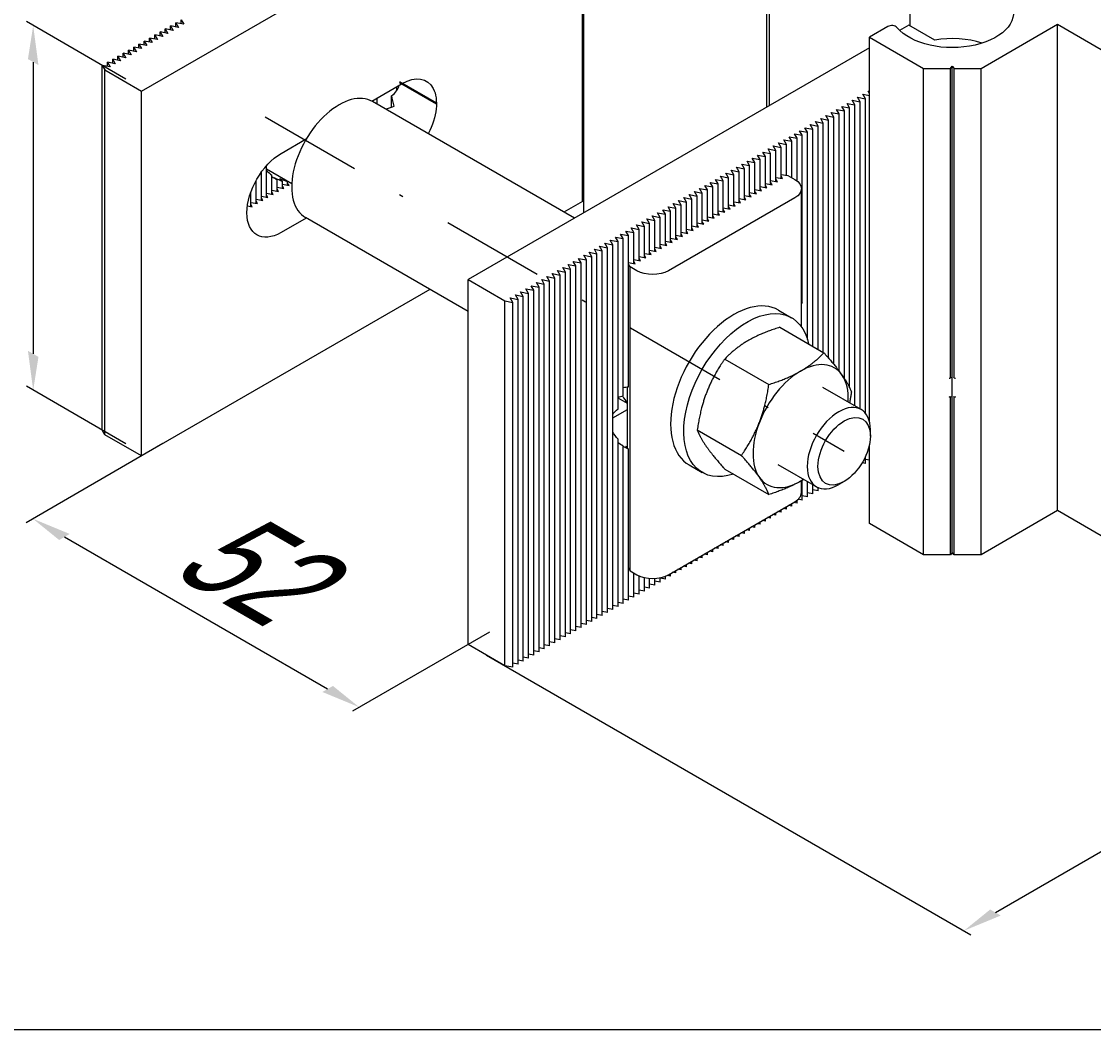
# Model space of a CAD drawing. Extents: x -37 to 4620, y -49 to 348.
# Drawn here: x 1771.11 to 1797.04, y 182.69 to 207.06 of the extents above; entities that cross this region are included whole.
import ezdxf

# ---------------------------------------------------------------- set-up
doc = ezdxf.new("R2010")
doc.units = 0
doc.header["$LTSCALE"] = 5
doc.linetypes.add('DASHDOT', pattern=[1, 0.5, -0.25, 0, -0.25])
doc.layers.get('0').update_dxf_attribs({"linetype": 'CONTINUOUS', "lineweight": 30})
for name, color, linetype, lineweight in [('1', 6, 'DASHDOT', 13), ('4', 160, 'CONTINUOUS', 18), ('PV-B74D0', 7, 'CONTINUOUS', 15), ('Рамки', 1, 'CONTINUOUS', 15)]:
    doc.layers.add(name, color=color, linetype=linetype, lineweight=lineweight)
doc.styles.add('18', font='russ.shx', dxfattribs={"width": 0.7, "height": 18})

msp = doc.modelspace()

# ---------------------------------------------------------------- linework, layer by layer
at = {"extrusion": (-1.2e-15, 0.816497, 0.57735)}
msp.add_line((1781.148, 205.083, -223.712), (1780.257, 205.598, -224.44), dxfattribs=at)
at = {"layer": '1', "extrusion": (-1.2e-15, 0.816497, 0.57735)}
msp.add_line((1777.006, 204.756, -223.249), (1791.007, 196.672, -211.818), dxfattribs=at)
at = {"layer": '4', "extrusion": (-0.707107, -0.408248, 0.57735)}
for p, q in [((1773.639, 205.671, -215.191), (1771.233, 207.06, -217.155)), ((1771.399, 206.082, -217.643), (1771.399, 199.028, -222.631)), ((1773.639, 196.853, -221.426), (1771.233, 198.242, -223.39))]:
    msp.add_line(p, q, dxfattribs=at)
at = {"layer": '4', "extrusion": (-1.2e-15, 0.816497, 0.57735)}
for p, q in [((1774.536, 196.857, -221.432), (1771.225, 194.945, -218.728)), ((1772.154, 194.6, -218.24), (1778.518, 190.925, -213.043)), ((1782.428, 192.301, -214.988), (1779.116, 190.389, -212.285)), ((1794.667, 185.521, -205.4), (1805.867, 191.987, -214.545)), ((1782.357, 191.746, -214.204), (1794.069, 184.984, -204.641))]:
    msp.add_line(p, q, dxfattribs=at)
at = {"layer": '4', "extrusion": (-0.707107, -0.408248, 0.57735)}
for points in [[(707.1, 767.358, -1462.357), (707.354, 767.613, -1462.357), (706.463, 768.249, -1462.357)], [(713.209, 761.249, -1462.357), (713.464, 761.503, -1462.357), (714.1, 760.612, -1462.357)]]:
    msp.add_solid(points, dxfattribs=at)
at = {"layer": '4', "extrusion": (-1.2e-15, 0.816497, 0.57735)}
for points in [[(-1772.282, -290.671, 32.889), (-1772.027, -290.417, 32.889), (-1771.391, -291.308, 32.889)], [(-1778.646, -284.307, 32.889), (-1778.391, -284.053, 32.889), (-1779.282, -283.416, 32.889)], [(-1794.539, -274.946, 32.889), (-1794.794, -274.692, 32.889), (-1793.903, -274.055, 32.889)]]:
    msp.add_solid(points, dxfattribs=at)
at = {"layer": 'PV-B74D0', "extrusion": (-1.2e-15, 0.816497, 0.57735)}
for p, q in [((1784.712, 202.438, 24.831), (1784.712, 213.02, 24.831)), ((1774.021, 205.377, 24.831), (1784.68, 211.531, 24.831)), ((1784.68, 202.713, 24.831), (1784.68, 211.531, 24.831)), ((1789.135, 204.991, 24.831), (1789.135, 211.054, 24.831)), ((1789.199, 205.028, 24.831), (1789.199, 211.017, 24.831)), ((1792.603, 206.957, 24.831), (1792.603, 208.463, 24.831)), ((1774.593, 206.786, 24.831), (1774.593, 206.884, 24.831)), ((1774.784, 206.847, 24.831), (1774.593, 206.884, 24.831)), ((1774.593, 206.884, 24.831), (1774.657, 206.773, 24.831)), ((1774.721, 206.859, 24.831), (1774.721, 206.957, 24.831)), ((1774.912, 206.92, 24.831), (1774.721, 206.957, 24.831)), ((1774.721, 206.957, 24.831), (1774.784, 206.847, 24.831)), ((1774.848, 206.933, 24.831), (1774.848, 207.031, 24.831)), ((1775.039, 206.994, 24.831), (1774.848, 207.031, 24.831)), ((1774.848, 207.031, 24.831), (1774.912, 206.92, 24.831)), ((1774.975, 207.006, 24.831), (1774.975, 207.104, 24.831)), ((1774.975, 207.104, 24.831), (1775.039, 206.994, 24.831)), ((1792.064, 206.94, 24.831), (1791.617, 206.681, 24.831)), ((1792.572, 206.975, 24.831), (1792.348, 206.847, 24.831)), ((1793.199, 206.613, 24.831), (1792.572, 206.975, 24.831)), ((1794.322, 205.928, 24.831), (1796.167, 206.994, 24.831)), ((1796.167, 195.236, 24.831), (1796.167, 206.994, 24.831)), ((1796.167, 206.994, 24.831), (1801.895, 203.687, 24.831)), ((1774.212, 206.565, 24.831), (1774.212, 206.663, 24.831)), ((1774.402, 206.626, 24.831), (1774.212, 206.663, 24.831)), ((1774.212, 206.663, 24.831), (1774.275, 206.553, 24.831)), ((1774.339, 206.639, 24.831), (1774.339, 206.737, 24.831)), ((1774.53, 206.7, 24.831), (1774.339, 206.737, 24.831)), ((1774.339, 206.737, 24.831), (1774.402, 206.626, 24.831)), ((1774.466, 206.712, 24.831), (1774.466, 206.81, 24.831)), ((1774.657, 206.773, 24.831), (1774.466, 206.81, 24.831)), ((1774.466, 206.81, 24.831), (1774.53, 206.7, 24.831)), ((1791.617, 206.681, 24.831), (1792.922, 205.928, 24.831)), ((1791.617, 197.392, 24.831), (1791.617, 206.681, 24.831)), ((1773.702, 206.271, 24.831), (1773.702, 206.369, 24.831)), ((1773.893, 206.332, 24.831), (1773.702, 206.369, 24.831)), ((1773.702, 206.369, 24.831), (1773.766, 206.259, 24.831)), ((1773.83, 206.345, 24.831), (1773.83, 206.443, 24.831)), ((1774.021, 206.406, 24.831), (1773.83, 206.443, 24.831)), ((1773.83, 206.443, 24.831), (1773.893, 206.332, 24.831)), ((1773.957, 206.418, 24.831), (1773.957, 206.516, 24.831)), ((1774.148, 206.479, 24.831), (1773.957, 206.516, 24.831)), ((1773.957, 206.516, 24.831), (1774.021, 206.406, 24.831)), ((1774.084, 206.492, 24.831), (1774.084, 206.59, 24.831)), ((1774.275, 206.553, 24.831), (1774.084, 206.59, 24.831)), ((1774.084, 206.59, 24.831), (1774.148, 206.479, 24.831)), ((1791.617, 206.424, 24.831), (1781.912, 200.821, 24.831)), ((1773.321, 206.051, 24.831), (1773.321, 206.149, 24.831)), ((1773.511, 206.112, 24.831), (1773.321, 206.149, 24.831)), ((1773.321, 206.149, 24.831), (1773.384, 206.038, 24.831)), ((1773.448, 206.124, 24.831), (1773.448, 206.222, 24.831)), ((1773.639, 206.185, 24.831), (1773.448, 206.222, 24.831)), ((1773.448, 206.222, 24.831), (1773.511, 206.112, 24.831)), ((1773.575, 206.198, 24.831), (1773.575, 206.296, 24.831)), ((1773.766, 206.259, 24.831), (1773.575, 206.296, 24.831)), ((1773.575, 206.296, 24.831), (1773.639, 206.185, 24.831)), ((1773.066, 197.184, 24.831), (1773.066, 206.002, 24.831)), ((1773.257, 205.965, 24.831), (1773.066, 206.002, 24.831)), ((1773.066, 206.002, 24.831), (1773.13, 205.891, 24.831)), ((1773.13, 197.073, 24.831), (1773.13, 205.891, 24.831)), ((1773.13, 205.891, 24.831), (1774.021, 205.377, 24.831)), ((1773.193, 205.977, 24.831), (1773.193, 206.075, 24.831)), ((1773.384, 206.038, 24.831), (1773.193, 206.075, 24.831)), ((1773.193, 206.075, 24.831), (1773.257, 205.965, 24.831)), ((1792.922, 205.928, 24.831), (1793.577, 205.928, 24.831)), ((1792.922, 194.171, 24.831), (1792.922, 205.928, 24.831)), ((1793.577, 205.928, 24.831), (1793.622, 205.98, 24.831)), ((1793.577, 198.445, 24.831), (1793.577, 205.928, 24.831)), ((1793.622, 194.223, 24.831), (1793.622, 205.98, 24.831)), ((1793.622, 205.98, 24.831), (1793.667, 205.928, 24.831)), ((1793.667, 198.445, 24.831), (1793.667, 205.928, 24.831)), ((1793.667, 205.928, 24.831), (1794.322, 205.928, 24.831)), ((1794.322, 194.171, 24.831), (1794.322, 205.928, 24.831)), ((1774.021, 196.559, 24.831), (1774.021, 205.377, 24.831)), ((1779.586, 205.136, 24.831), (1780.321, 205.561, 24.831)), ((1780.194, 205.395, 24.831), (1780.194, 205.487, 24.831)), ((1791.585, 205.377, 24.831), (1791.617, 205.371, 24.831)), ((1791.617, 205.322, 24.831), (1791.585, 205.377, 24.831)), ((1779.587, 205.136, 24.831), (1779.587, 205.137, 24.831)), ((1784.486, 202.307, 24.831), (1779.604, 205.127, 24.831)), ((1779.715, 205.062, 24.831), (1779.715, 205.211, 24.831)), ((1780.066, 204.99, 24.831), (1780.066, 205.267, 24.831)), ((1791.14, 204.973, 24.831), (1791.076, 205.083, 24.831)), ((1791.076, 205.083, 24.831), (1791.267, 205.046, 24.831)), ((1791.267, 205.046, 24.831), (1791.203, 205.157, 24.831)), ((1791.203, 205.157, 24.831), (1791.394, 205.12, 24.831)), ((1791.394, 205.12, 24.831), (1791.331, 205.23, 24.831)), ((1791.331, 205.23, 24.831), (1791.521, 205.193, 24.831)), ((1791.394, 197.696, 24.831), (1791.394, 205.12, 24.831)), ((1791.521, 205.193, 24.831), (1791.458, 205.304, 24.831)), ((1791.458, 205.304, 24.831), (1791.617, 205.273, 24.831)), ((1791.521, 197.592, 24.831), (1791.521, 205.193, 24.831)), ((1779.939, 204.933, 24.831), (1779.939, 204.95, 24.831)), ((1790.631, 204.679, 24.831), (1790.567, 204.789, 24.831)), ((1790.567, 204.789, 24.831), (1790.758, 204.752, 24.831)), ((1790.758, 204.752, 24.831), (1790.694, 204.863, 24.831)), ((1790.694, 204.863, 24.831), (1790.885, 204.826, 24.831)), ((1790.885, 204.826, 24.831), (1790.821, 204.936, 24.831)), ((1790.821, 204.936, 24.831), (1791.012, 204.899, 24.831)), ((1790.885, 198.613, 24.831), (1790.885, 204.826, 24.831)), ((1791.012, 204.899, 24.831), (1790.949, 205.01, 24.831)), ((1790.949, 205.01, 24.831), (1791.14, 204.973, 24.831)), ((1791.012, 198.432, 24.831), (1791.012, 204.899, 24.831)), ((1791.14, 198.206, 24.831), (1791.14, 204.973, 24.831)), ((1791.267, 197.769, 24.831), (1791.267, 205.046, 24.831)), ((1790.249, 204.459, 24.831), (1790.185, 204.569, 24.831)), ((1790.185, 204.569, 24.831), (1790.376, 204.532, 24.831)), ((1790.376, 204.532, 24.831), (1790.312, 204.642, 24.831)), ((1790.312, 204.642, 24.831), (1790.503, 204.606, 24.831)), ((1790.376, 199.135, 24.831), (1790.376, 204.532, 24.831)), ((1790.503, 204.606, 24.831), (1790.44, 204.716, 24.831)), ((1790.44, 204.716, 24.831), (1790.631, 204.679, 24.831)), ((1790.503, 199.061, 24.831), (1790.503, 204.606, 24.831)), ((1790.631, 198.925, 24.831), (1790.631, 204.679, 24.831)), ((1790.758, 198.774, 24.831), (1790.758, 204.752, 24.831)), ((1789.74, 204.165, 24.831), (1789.676, 204.275, 24.831)), ((1789.676, 204.275, 24.831), (1789.867, 204.238, 24.831)), ((1789.867, 204.238, 24.831), (1789.803, 204.348, 24.831)), ((1789.803, 204.348, 24.831), (1789.994, 204.312, 24.831)), ((1789.994, 204.312, 24.831), (1789.93, 204.422, 24.831)), ((1789.93, 204.422, 24.831), (1790.121, 204.385, 24.831)), ((1789.994, 200.27, 24.831), (1789.994, 204.312, 24.831)), ((1790.121, 204.385, 24.831), (1790.058, 204.495, 24.831)), ((1790.058, 204.495, 24.831), (1790.249, 204.459, 24.831)), ((1790.121, 199.372, 24.831), (1790.121, 204.385, 24.831)), ((1790.249, 199.208, 24.831), (1790.249, 204.459, 24.831)), ((1777.393, 203.871, 24.831), (1778.001, 204.222, 24.831)), ((1789.358, 203.944, 24.831), (1789.294, 204.054, 24.831)), ((1789.294, 204.054, 24.831), (1789.485, 204.018, 24.831)), ((1789.485, 204.018, 24.831), (1789.421, 204.128, 24.831)), ((1789.421, 204.128, 24.831), (1789.612, 204.091, 24.831)), ((1789.485, 203.269, 24.831), (1789.485, 204.018, 24.831)), ((1789.612, 204.091, 24.831), (1789.549, 204.201, 24.831)), ((1789.549, 204.201, 24.831), (1789.74, 204.165, 24.831)), ((1789.612, 203.343, 24.831), (1789.612, 204.091, 24.831)), ((1789.74, 203.283, 24.831), (1789.74, 204.165, 24.831)), ((1789.867, 203.204, 24.831), (1789.867, 204.238, 24.831)), ((1788.849, 203.65, 24.831), (1788.785, 203.76, 24.831)), ((1788.785, 203.76, 24.831), (1788.976, 203.724, 24.831)), ((1788.976, 203.724, 24.831), (1788.912, 203.834, 24.831)), ((1788.912, 203.834, 24.831), (1789.103, 203.797, 24.831)), ((1789.103, 203.797, 24.831), (1789.04, 203.907, 24.831)), ((1789.04, 203.907, 24.831), (1789.23, 203.871, 24.831)), ((1789.103, 203.049, 24.831), (1789.103, 203.797, 24.831)), ((1789.23, 203.871, 24.831), (1789.167, 203.981, 24.831)), ((1789.167, 203.981, 24.831), (1789.358, 203.944, 24.831)), ((1789.23, 203.122, 24.831), (1789.23, 203.871, 24.831)), ((1789.358, 203.196, 24.831), (1789.358, 203.944, 24.831)), ((1777.042, 202.812, 24.831), (1777.042, 203.577, 24.831)), ((1788.467, 203.43, 24.831), (1788.403, 203.54, 24.831)), ((1788.403, 203.54, 24.831), (1788.594, 203.503, 24.831)), ((1788.594, 203.503, 24.831), (1788.53, 203.613, 24.831)), ((1788.53, 203.613, 24.831), (1788.721, 203.577, 24.831)), ((1788.594, 202.755, 24.831), (1788.594, 203.503, 24.831)), ((1788.721, 203.577, 24.831), (1788.658, 203.687, 24.831)), ((1788.658, 203.687, 24.831), (1788.849, 203.65, 24.831)), ((1788.721, 202.828, 24.831), (1788.721, 203.577, 24.831)), ((1788.849, 202.902, 24.831), (1788.849, 203.65, 24.831)), ((1788.976, 202.975, 24.831), (1788.976, 203.724, 24.831)), ((1776.915, 202.738, 24.831), (1776.915, 203.418, 24.831)), ((1777.65, 203.137, 24.831), (1777.042, 203.488, 24.831)), ((1777.169, 202.885, 24.831), (1777.169, 203.344, 24.831)), ((1777.296, 202.959, 24.831), (1777.296, 203.237, 24.831)), ((1787.958, 203.136, 24.831), (1787.894, 203.246, 24.831)), ((1787.894, 203.246, 24.831), (1788.085, 203.209, 24.831)), ((1788.085, 203.209, 24.831), (1788.021, 203.32, 24.831)), ((1788.021, 203.32, 24.831), (1788.212, 203.283, 24.831)), ((1788.212, 203.283, 24.831), (1788.149, 203.393, 24.831)), ((1788.149, 203.393, 24.831), (1788.34, 203.356, 24.831)), ((1788.212, 202.534, 24.831), (1788.212, 203.283, 24.831)), ((1788.34, 203.356, 24.831), (1788.276, 203.467, 24.831)), ((1788.276, 203.467, 24.831), (1788.467, 203.43, 24.831)), ((1788.34, 202.608, 24.831), (1788.34, 203.356, 24.831)), ((1788.467, 202.681, 24.831), (1788.467, 203.43, 24.831)), ((1789.358, 203.294, 24.831), (1789.52, 203.263, 24.831)), ((1789.393, 203.189, 24.831), (1789.358, 203.25, 24.831)), ((1789.485, 203.367, 24.831), (1789.647, 203.336, 24.831)), ((1789.52, 203.263, 24.831), (1789.485, 203.323, 24.831)), ((1789.647, 203.336, 24.831), (1789.814, 203.24, 24.831)), ((1776.787, 202.665, 24.831), (1776.787, 203.216, 24.831)), ((1777.169, 202.983, 24.831), (1777.33, 202.952, 24.831)), ((1777.296, 203.057, 24.831), (1777.457, 203.026, 24.831)), ((1777.33, 202.952, 24.831), (1777.296, 203.01, 24.831)), ((1777.424, 203.032, 24.831), (1777.424, 203.195, 24.831)), ((1777.424, 203.13, 24.831), (1777.584, 203.099, 24.831)), ((1777.457, 203.026, 24.831), (1777.424, 203.083, 24.831)), ((1777.551, 203.106, 24.831), (1777.551, 203.192, 24.831)), ((1777.584, 203.099, 24.831), (1777.551, 203.157, 24.831)), ((1787.576, 202.915, 24.831), (1787.512, 203.026, 24.831)), ((1787.512, 203.026, 24.831), (1787.703, 202.989, 24.831)), ((1787.703, 202.989, 24.831), (1787.639, 203.099, 24.831)), ((1787.639, 203.099, 24.831), (1787.83, 203.062, 24.831)), ((1787.703, 202.241, 24.831), (1787.703, 202.989, 24.831)), ((1787.83, 203.062, 24.831), (1787.767, 203.173, 24.831)), ((1787.767, 203.173, 24.831), (1787.958, 203.136, 24.831)), ((1787.83, 202.314, 24.831), (1787.83, 203.062, 24.831)), ((1787.958, 202.387, 24.831), (1787.958, 203.136, 24.831)), ((1788.085, 202.461, 24.831), (1788.085, 203.209, 24.831)), ((1788.849, 203, 24.831), (1789.011, 202.969, 24.831)), ((1788.976, 203.073, 24.831), (1789.138, 203.042, 24.831)), ((1789.011, 202.969, 24.831), (1788.976, 203.029, 24.831)), ((1789.103, 203.147, 24.831), (1789.265, 203.116, 24.831)), ((1789.138, 203.042, 24.831), (1789.103, 203.103, 24.831)), ((1789.23, 203.22, 24.831), (1789.393, 203.189, 24.831)), ((1789.265, 203.116, 24.831), (1789.23, 203.176, 24.831)), ((1789.972, 199.684, 24.831), (1789.972, 203.019, 24.831)), ((1776.66, 202.591, 24.831), (1776.66, 202.934, 24.831)), ((1776.787, 202.763, 24.831), (1776.948, 202.732, 24.831)), ((1776.821, 202.658, 24.831), (1776.787, 202.716, 24.831)), ((1776.915, 202.836, 24.831), (1777.075, 202.805, 24.831)), ((1776.948, 202.732, 24.831), (1776.915, 202.79, 24.831)), ((1777.042, 202.91, 24.831), (1777.203, 202.879, 24.831)), ((1777.075, 202.805, 24.831), (1777.042, 202.863, 24.831)), ((1777.203, 202.879, 24.831), (1777.169, 202.937, 24.831)), ((1789.814, 202.799, 24.831), (1786.759, 201.035, 24.831)), ((1787.067, 202.621, 24.831), (1787.003, 202.732, 24.831)), ((1787.003, 202.732, 24.831), (1787.194, 202.695, 24.831)), ((1787.194, 202.695, 24.831), (1787.13, 202.805, 24.831)), ((1787.13, 202.805, 24.831), (1787.321, 202.768, 24.831)), ((1787.321, 202.768, 24.831), (1787.258, 202.879, 24.831)), ((1787.258, 202.879, 24.831), (1787.449, 202.842, 24.831)), ((1787.321, 202.02, 24.831), (1787.321, 202.768, 24.831)), ((1787.449, 202.842, 24.831), (1787.385, 202.952, 24.831)), ((1787.385, 202.952, 24.831), (1787.576, 202.915, 24.831)), ((1787.449, 202.094, 24.831), (1787.449, 202.842, 24.831)), ((1787.576, 202.167, 24.831), (1787.576, 202.915, 24.831)), ((1788.467, 202.779, 24.831), (1788.629, 202.748, 24.831)), ((1788.502, 202.675, 24.831), (1788.467, 202.735, 24.831)), ((1788.594, 202.853, 24.831), (1788.756, 202.822, 24.831)), ((1788.629, 202.748, 24.831), (1788.594, 202.809, 24.831)), ((1788.721, 202.926, 24.831), (1788.884, 202.895, 24.831)), ((1788.756, 202.822, 24.831), (1788.721, 202.882, 24.831)), ((1788.884, 202.895, 24.831), (1788.849, 202.956, 24.831)), ((1776.578, 202.607, 24.831), (1776.693, 202.585, 24.831)), ((1776.66, 202.689, 24.831), (1776.821, 202.658, 24.831)), ((1776.693, 202.585, 24.831), (1776.66, 202.643, 24.831)), ((1784.68, 202.713, 24.831), (1784.232, 202.454, 24.831)), ((1786.685, 202.401, 24.831), (1786.621, 202.511, 24.831)), ((1786.621, 202.511, 24.831), (1786.812, 202.474, 24.831)), ((1786.812, 202.474, 24.831), (1786.749, 202.585, 24.831)), ((1786.749, 202.585, 24.831), (1786.939, 202.548, 24.831)), ((1786.812, 201.726, 24.831), (1786.812, 202.474, 24.831)), ((1786.939, 202.548, 24.831), (1786.876, 202.658, 24.831)), ((1786.876, 202.658, 24.831), (1787.067, 202.621, 24.831)), ((1786.939, 201.8, 24.831), (1786.939, 202.548, 24.831)), ((1787.067, 201.873, 24.831), (1787.067, 202.621, 24.831)), ((1787.194, 201.947, 24.831), (1787.194, 202.695, 24.831)), ((1787.958, 202.485, 24.831), (1788.12, 202.454, 24.831)), ((1788.085, 202.559, 24.831), (1788.247, 202.528, 24.831)), ((1788.12, 202.454, 24.831), (1788.085, 202.515, 24.831)), ((1788.212, 202.632, 24.831), (1788.375, 202.601, 24.831)), ((1788.247, 202.528, 24.831), (1788.212, 202.588, 24.831)), ((1788.34, 202.706, 24.831), (1788.502, 202.675, 24.831)), ((1788.375, 202.601, 24.831), (1788.34, 202.662, 24.831)), ((1778.001, 202.311, 24.831), (1777.393, 201.96, 24.831)), ((1781.912, 200.053, 24.831), (1777.984, 202.321, 24.831)), ((1786.176, 202.107, 24.831), (1786.112, 202.217, 24.831)), ((1786.112, 202.217, 24.831), (1786.303, 202.181, 24.831)), ((1786.303, 202.181, 24.831), (1786.239, 202.291, 24.831)), ((1786.239, 202.291, 24.831), (1786.43, 202.254, 24.831)), ((1786.43, 202.254, 24.831), (1786.367, 202.364, 24.831)), ((1786.367, 202.364, 24.831), (1786.558, 202.327, 24.831)), ((1786.43, 201.506, 24.831), (1786.43, 202.254, 24.831)), ((1786.558, 202.327, 24.831), (1786.494, 202.438, 24.831)), ((1786.494, 202.438, 24.831), (1786.685, 202.401, 24.831)), ((1786.558, 201.579, 24.831), (1786.558, 202.327, 24.831)), ((1786.685, 201.653, 24.831), (1786.685, 202.401, 24.831)), ((1787.576, 202.265, 24.831), (1787.738, 202.234, 24.831)), ((1787.611, 202.16, 24.831), (1787.576, 202.221, 24.831)), ((1787.703, 202.339, 24.831), (1787.865, 202.307, 24.831)), ((1787.738, 202.234, 24.831), (1787.703, 202.294, 24.831)), ((1787.83, 202.412, 24.831), (1787.993, 202.381, 24.831)), ((1787.865, 202.307, 24.831), (1787.83, 202.368, 24.831)), ((1787.993, 202.381, 24.831), (1787.958, 202.441, 24.831)), ((1785.794, 201.887, 24.831), (1785.73, 201.997, 24.831)), ((1785.73, 201.997, 24.831), (1785.921, 201.96, 24.831)), ((1785.921, 201.96, 24.831), (1785.858, 202.07, 24.831)), ((1785.858, 202.07, 24.831), (1786.048, 202.034, 24.831)), ((1785.921, 201.212, 24.831), (1785.921, 201.96, 24.831)), ((1786.048, 202.034, 24.831), (1785.985, 202.144, 24.831)), ((1785.985, 202.144, 24.831), (1786.176, 202.107, 24.831)), ((1786.048, 201.285, 24.831), (1786.048, 202.034, 24.831)), ((1786.176, 201.359, 24.831), (1786.176, 202.107, 24.831)), ((1786.303, 201.432, 24.831), (1786.303, 202.181, 24.831)), ((1787.067, 201.971, 24.831), (1787.229, 201.94, 24.831)), ((1787.194, 202.045, 24.831), (1787.356, 202.013, 24.831)), ((1787.229, 201.94, 24.831), (1787.194, 202, 24.831)), ((1787.321, 202.118, 24.831), (1787.484, 202.087, 24.831)), ((1787.356, 202.013, 24.831), (1787.321, 202.074, 24.831)), ((1787.449, 202.192, 24.831), (1787.611, 202.16, 24.831)), ((1787.484, 202.087, 24.831), (1787.449, 202.147, 24.831)), ((1785.285, 201.593, 24.831), (1785.221, 201.703, 24.831)), ((1785.221, 201.703, 24.831), (1785.412, 201.666, 24.831)), ((1785.412, 201.666, 24.831), (1785.348, 201.776, 24.831)), ((1785.348, 201.776, 24.831), (1785.539, 201.74, 24.831)), ((1785.539, 201.74, 24.831), (1785.476, 201.85, 24.831)), ((1785.476, 201.85, 24.831), (1785.667, 201.813, 24.831)), ((1785.539, 197.698, 24.831), (1785.539, 201.74, 24.831)), ((1785.667, 201.813, 24.831), (1785.603, 201.923, 24.831)), ((1785.603, 201.923, 24.831), (1785.794, 201.887, 24.831)), ((1785.667, 198.014, 24.831), (1785.667, 201.813, 24.831)), ((1785.794, 198.23, 24.831), (1785.794, 201.887, 24.831)), ((1786.558, 201.677, 24.831), (1786.72, 201.646, 24.831)), ((1786.685, 201.751, 24.831), (1786.847, 201.719, 24.831)), ((1786.72, 201.646, 24.831), (1786.685, 201.707, 24.831)), ((1786.812, 201.824, 24.831), (1786.974, 201.793, 24.831)), ((1786.847, 201.719, 24.831), (1786.812, 201.78, 24.831)), ((1786.939, 201.898, 24.831), (1787.102, 201.866, 24.831)), ((1786.974, 201.793, 24.831), (1786.939, 201.854, 24.831)), ((1787.102, 201.866, 24.831), (1787.067, 201.927, 24.831)), ((1784.903, 201.372, 24.831), (1784.839, 201.482, 24.831)), ((1784.839, 201.482, 24.831), (1785.03, 201.446, 24.831)), ((1785.03, 201.446, 24.831), (1784.967, 201.556, 24.831)), ((1784.967, 201.556, 24.831), (1785.158, 201.519, 24.831)), ((1785.03, 192.628, 24.831), (1785.03, 201.446, 24.831)), ((1785.158, 201.519, 24.831), (1785.094, 201.629, 24.831)), ((1785.094, 201.629, 24.831), (1785.285, 201.593, 24.831)), ((1785.158, 192.701, 24.831), (1785.158, 201.519, 24.831)), ((1785.285, 192.774, 24.831), (1785.285, 201.593, 24.831)), ((1785.412, 192.848, 24.831), (1785.412, 201.666, 24.831)), ((1786.176, 201.457, 24.831), (1786.338, 201.425, 24.831)), ((1786.303, 201.53, 24.831), (1786.465, 201.499, 24.831)), ((1786.338, 201.425, 24.831), (1786.303, 201.486, 24.831)), ((1786.43, 201.604, 24.831), (1786.593, 201.572, 24.831)), ((1786.465, 201.499, 24.831), (1786.43, 201.56, 24.831)), ((1786.593, 201.572, 24.831), (1786.558, 201.633, 24.831)), ((1784.394, 201.078, 24.831), (1784.33, 201.188, 24.831)), ((1784.33, 201.188, 24.831), (1784.521, 201.152, 24.831)), ((1784.521, 201.152, 24.831), (1784.457, 201.262, 24.831)), ((1784.457, 201.262, 24.831), (1784.648, 201.225, 24.831)), ((1784.648, 201.225, 24.831), (1784.585, 201.335, 24.831)), ((1784.585, 201.335, 24.831), (1784.776, 201.299, 24.831)), ((1784.648, 192.407, 24.831), (1784.648, 201.225, 24.831)), ((1784.776, 201.299, 24.831), (1784.712, 201.409, 24.831)), ((1784.712, 201.409, 24.831), (1784.903, 201.372, 24.831)), ((1784.776, 192.481, 24.831), (1784.776, 201.299, 24.831)), ((1784.903, 192.554, 24.831), (1784.903, 201.372, 24.831)), ((1785.794, 201.236, 24.831), (1785.956, 201.205, 24.831)), ((1785.829, 201.132, 24.831), (1785.794, 201.192, 24.831)), ((1785.921, 201.31, 24.831), (1786.083, 201.278, 24.831)), ((1785.956, 201.205, 24.831), (1785.921, 201.266, 24.831)), ((1786.048, 201.383, 24.831), (1786.211, 201.352, 24.831)), ((1786.083, 201.278, 24.831), (1786.048, 201.339, 24.831)), ((1786.211, 201.352, 24.831), (1786.176, 201.413, 24.831)), ((1784.012, 200.858, 24.831), (1783.948, 200.968, 24.831)), ((1783.948, 200.968, 24.831), (1784.139, 200.931, 24.831)), ((1784.139, 200.931, 24.831), (1784.076, 201.042, 24.831)), ((1784.076, 201.042, 24.831), (1784.267, 201.005, 24.831)), ((1784.139, 192.113, 24.831), (1784.139, 200.931, 24.831)), ((1784.267, 201.005, 24.831), (1784.203, 201.115, 24.831)), ((1784.203, 201.115, 24.831), (1784.394, 201.078, 24.831)), ((1784.267, 192.187, 24.831), (1784.267, 201.005, 24.831)), ((1784.394, 192.26, 24.831), (1784.394, 201.078, 24.831)), ((1784.521, 192.334, 24.831), (1784.521, 201.152, 24.831)), ((1785.996, 201.035, 24.831), (1785.829, 201.132, 24.831)), ((1785.829, 193.783, 24.831), (1785.829, 201.132, 24.831)), ((1781.912, 200.821, 24.831), (1782.803, 200.307, 24.831)), ((1781.912, 192.003, 24.831), (1781.912, 200.821, 24.831)), ((1783.503, 200.564, 24.831), (1783.439, 200.674, 24.831)), ((1783.439, 200.674, 24.831), (1783.63, 200.637, 24.831)), ((1783.63, 200.637, 24.831), (1783.567, 200.748, 24.831)), ((1783.567, 200.748, 24.831), (1783.757, 200.711, 24.831)), ((1783.757, 200.711, 24.831), (1783.694, 200.821, 24.831)), ((1783.694, 200.821, 24.831), (1783.885, 200.784, 24.831)), ((1783.757, 191.893, 24.831), (1783.757, 200.711, 24.831)), ((1783.885, 200.784, 24.831), (1783.821, 200.895, 24.831)), ((1783.821, 200.895, 24.831), (1784.012, 200.858, 24.831)), ((1783.885, 191.966, 24.831), (1783.885, 200.784, 24.831)), ((1784.012, 192.04, 24.831), (1784.012, 200.858, 24.831)), ((1780.992, 200.584, 24.831), (1774.021, 196.559, 24.831)), ((1783.121, 200.343, 24.831), (1783.057, 200.454, 24.831)), ((1783.057, 200.454, 24.831), (1783.248, 200.417, 24.831)), ((1783.248, 200.417, 24.831), (1783.185, 200.527, 24.831)), ((1783.185, 200.527, 24.831), (1783.376, 200.49, 24.831)), ((1783.248, 191.599, 24.831), (1783.248, 200.417, 24.831)), ((1783.376, 200.49, 24.831), (1783.312, 200.601, 24.831)), ((1783.312, 200.601, 24.831), (1783.503, 200.564, 24.831)), ((1783.376, 191.672, 24.831), (1783.376, 200.49, 24.831)), ((1783.503, 191.746, 24.831), (1783.503, 200.564, 24.831)), ((1783.63, 191.819, 24.831), (1783.63, 200.637, 24.831)), ((1782.803, 200.307, 24.831), (1782.994, 200.27, 24.831)), ((1782.803, 191.488, 24.831), (1782.803, 200.307, 24.831)), ((1782.994, 200.27, 24.831), (1782.93, 200.38, 24.831)), ((1782.93, 200.38, 24.831), (1783.121, 200.343, 24.831)), ((1782.994, 191.452, 24.831), (1782.994, 200.27, 24.831)), ((1783.121, 191.525, 24.831), (1783.121, 200.343, 24.831)), ((1789.418, 200.084, 24.831), (1789.736, 199.9, 24.831)), ((1789.45, 199.669, 24.831), (1790.517, 199.053, 24.831)), ((1788.12, 198.901, 24.831), (1789.187, 198.285, 24.831)), ((1785.765, 196.749, 24.831), (1785.765, 198.227, 24.831)), ((1791.417, 197.683, 24.831), (1790.495, 198.215, 24.831)), ((1785.765, 197.828, 24.831), (1785.539, 197.958, 24.831)), ((1791.14, 197.843, 24.831), (1791.14, 197.854, 24.831)), ((1793.577, 194.171, 24.831), (1793.577, 197.98, 24.831)), ((1793.667, 194.171, 24.831), (1793.667, 197.98, 24.831)), ((1785.412, 197.477, 24.831), (1785.765, 197.681, 24.831)), ((1773.13, 197.073, 24.831), (1773.066, 197.184, 24.831)), ((1774.021, 196.559, 24.831), (1773.13, 197.073, 24.831)), ((1787.455, 197.187, 24.831), (1788.522, 196.571, 24.831)), ((1791.641, 197.038, 24.831), (1791.641, 197.188, 24.831)), ((1785.539, 192.921, 24.831), (1785.539, 196.963, 24.831)), ((1785.667, 192.995, 24.831), (1785.667, 196.794, 24.831)), ((1791.617, 194.924, 24.831), (1791.617, 196.827, 24.831)), ((1785.794, 193.068, 24.831), (1785.794, 196.725, 24.831)), ((1791.521, 196.375, 24.831), (1791.521, 196.543, 24.831)), ((1787.258, 196.343, 24.831), (1787.576, 196.159, 24.831)), ((1788.12, 196.241, 24.831), (1789.187, 195.625, 24.831)), ((1790.337, 195.812, 24.831), (1789.415, 196.344, 24.831)), ((1791.394, 196.302, 24.831), (1791.385, 196.304, 24.831)), ((1791.394, 196.302, 24.831), (1791.394, 196.317, 24.831)), ((1791.521, 196.375, 24.831), (1791.441, 196.391, 24.831)), ((1791.617, 196.455, 24.831), (1791.521, 196.473, 24.831)), ((1789.972, 195.671, 24.831), (1789.972, 195.96, 24.831)), ((1789.994, 195.493, 24.831), (1789.994, 195.973, 24.831)), ((1790.121, 195.567, 24.831), (1790.121, 195.936, 24.831)), ((1790.249, 195.64, 24.831), (1790.249, 195.863, 24.831)), ((1790.376, 195.714, 24.831), (1790.249, 195.738, 24.831)), ((1790.376, 195.714, 24.831), (1790.376, 195.793, 24.831)), ((1791.007, 195.941, 24.831), (1790.877, 195.866, 24.831)), ((1789.867, 195.42, 24.831), (1789.867, 195.486, 24.831)), ((1789.994, 195.493, 24.831), (1789.897, 195.512, 24.831)), ((1790.121, 195.567, 24.831), (1789.994, 195.591, 24.831)), ((1790.249, 195.64, 24.831), (1790.121, 195.665, 24.831)), ((1786.759, 193.687, 24.831), (1789.814, 195.45, 24.831)), ((1789.485, 195.199, 24.831), (1789.406, 195.215, 24.831)), ((1789.485, 195.199, 24.831), (1789.485, 195.261, 24.831)), ((1789.612, 195.273, 24.831), (1789.533, 195.288, 24.831)), ((1789.612, 195.273, 24.831), (1789.612, 195.334, 24.831)), ((1789.74, 195.346, 24.831), (1789.66, 195.362, 24.831)), ((1789.74, 195.346, 24.831), (1789.74, 195.408, 24.831)), ((1789.867, 195.42, 24.831), (1789.787, 195.435, 24.831)), ((1796.167, 195.236, 24.831), (1794.322, 194.171, 24.831)), ((1801.895, 191.929, 24.831), (1796.167, 195.236, 24.831)), ((1788.976, 194.906, 24.831), (1788.976, 194.967, 24.831)), ((1789.103, 194.979, 24.831), (1789.024, 194.994, 24.831)), ((1789.103, 194.979, 24.831), (1789.103, 195.04, 24.831)), ((1789.23, 195.053, 24.831), (1789.151, 195.068, 24.831)), ((1789.23, 195.053, 24.831), (1789.23, 195.114, 24.831)), ((1789.358, 195.126, 24.831), (1789.278, 195.141, 24.831)), ((1789.358, 195.126, 24.831), (1789.358, 195.187, 24.831)), ((1788.594, 194.685, 24.831), (1788.515, 194.7, 24.831)), ((1788.594, 194.685, 24.831), (1788.594, 194.746, 24.831)), ((1788.721, 194.759, 24.831), (1788.642, 194.774, 24.831)), ((1788.721, 194.759, 24.831), (1788.721, 194.82, 24.831)), ((1788.849, 194.832, 24.831), (1788.769, 194.847, 24.831)), ((1788.849, 194.832, 24.831), (1788.849, 194.893, 24.831)), ((1788.976, 194.906, 24.831), (1788.896, 194.921, 24.831)), ((1792.922, 194.171, 24.831), (1791.617, 194.924, 24.831)), ((1788.085, 194.391, 24.831), (1788.085, 194.452, 24.831)), ((1788.212, 194.465, 24.831), (1788.133, 194.48, 24.831)), ((1788.212, 194.465, 24.831), (1788.212, 194.526, 24.831)), ((1788.34, 194.538, 24.831), (1788.26, 194.553, 24.831)), ((1788.34, 194.538, 24.831), (1788.34, 194.599, 24.831)), ((1788.467, 194.612, 24.831), (1788.387, 194.627, 24.831)), ((1788.467, 194.612, 24.831), (1788.467, 194.673, 24.831)), ((1787.703, 194.171, 24.831), (1787.624, 194.186, 24.831)), ((1787.703, 194.171, 24.831), (1787.703, 194.232, 24.831)), ((1787.83, 194.244, 24.831), (1787.751, 194.259, 24.831)), ((1787.83, 194.244, 24.831), (1787.83, 194.305, 24.831)), ((1787.958, 194.318, 24.831), (1787.878, 194.333, 24.831)), ((1787.958, 194.318, 24.831), (1787.958, 194.379, 24.831)), ((1788.085, 194.391, 24.831), (1788.006, 194.406, 24.831)), ((1793.577, 194.171, 24.831), (1792.922, 194.171, 24.831)), ((1793.622, 194.223, 24.831), (1793.577, 194.171, 24.831)), ((1793.667, 194.171, 24.831), (1793.622, 194.223, 24.831)), ((1794.322, 194.171, 24.831), (1793.667, 194.171, 24.831)), ((1787.194, 193.877, 24.831), (1787.194, 193.938, 24.831)), ((1787.321, 193.95, 24.831), (1787.242, 193.966, 24.831)), ((1787.321, 193.95, 24.831), (1787.321, 194.011, 24.831)), ((1787.449, 194.024, 24.831), (1787.369, 194.039, 24.831)), ((1787.449, 194.024, 24.831), (1787.449, 194.085, 24.831)), ((1787.576, 194.097, 24.831), (1787.496, 194.112, 24.831)), ((1787.576, 194.097, 24.831), (1787.576, 194.158, 24.831)), ((1785.794, 193.844, 24.831), (1785.829, 193.783, 24.831)), ((1785.829, 193.783, 24.831), (1785.996, 193.687, 24.831)), ((1785.921, 193.142, 24.831), (1785.921, 193.73, 24.831)), ((1786.048, 193.215, 24.831), (1786.048, 193.66, 24.831)), ((1786.685, 193.583, 24.831), (1786.685, 193.651, 24.831)), ((1786.812, 193.656, 24.831), (1786.731, 193.672, 24.831)), ((1786.812, 193.656, 24.831), (1786.812, 193.717, 24.831)), ((1786.939, 193.73, 24.831), (1786.86, 193.745, 24.831)), ((1786.939, 193.73, 24.831), (1786.939, 193.791, 24.831)), ((1787.067, 193.803, 24.831), (1786.987, 193.819, 24.831)), ((1787.067, 193.803, 24.831), (1787.067, 193.864, 24.831)), ((1787.194, 193.877, 24.831), (1787.115, 193.892, 24.831)), ((1786.176, 193.289, 24.831), (1786.176, 193.618, 24.831)), ((1786.303, 193.362, 24.831), (1786.176, 193.387, 24.831)), ((1786.303, 193.362, 24.831), (1786.303, 193.599, 24.831)), ((1786.43, 193.436, 24.831), (1786.303, 193.46, 24.831)), ((1786.43, 193.436, 24.831), (1786.43, 193.597, 24.831)), ((1786.558, 193.509, 24.831), (1786.43, 193.534, 24.831)), ((1786.558, 193.509, 24.831), (1786.558, 193.613, 24.831)), ((1786.685, 193.583, 24.831), (1786.558, 193.607, 24.831)), ((1785.921, 193.142, 24.831), (1785.794, 193.166, 24.831)), ((1786.048, 193.215, 24.831), (1785.921, 193.24, 24.831)), ((1786.176, 193.289, 24.831), (1786.048, 193.313, 24.831)), ((1785.412, 192.848, 24.831), (1785.285, 192.872, 24.831)), ((1785.539, 192.921, 24.831), (1785.412, 192.946, 24.831)), ((1785.667, 192.995, 24.831), (1785.539, 193.019, 24.831)), ((1785.794, 193.068, 24.831), (1785.667, 193.093, 24.831)), ((1785.03, 192.628, 24.831), (1784.903, 192.652, 24.831)), ((1785.158, 192.701, 24.831), (1785.03, 192.725, 24.831)), ((1785.285, 192.774, 24.831), (1785.158, 192.799, 24.831)), ((1784.521, 192.334, 24.831), (1784.394, 192.358, 24.831)), ((1784.648, 192.407, 24.831), (1784.521, 192.432, 24.831)), ((1784.776, 192.481, 24.831), (1784.648, 192.505, 24.831)), ((1784.903, 192.554, 24.831), (1784.776, 192.579, 24.831)), ((1784.139, 192.113, 24.831), (1784.012, 192.138, 24.831)), ((1784.267, 192.187, 24.831), (1784.139, 192.211, 24.831)), ((1784.394, 192.26, 24.831), (1784.267, 192.285, 24.831)), ((1782.803, 191.488, 24.831), (1781.912, 192.003, 24.831)), ((1783.63, 191.819, 24.831), (1783.503, 191.844, 24.831)), ((1783.757, 191.893, 24.831), (1783.63, 191.917, 24.831)), ((1783.885, 191.966, 24.831), (1783.757, 191.991, 24.831)), ((1784.012, 192.04, 24.831), (1783.885, 192.064, 24.831)), ((1783.248, 191.599, 24.831), (1783.121, 191.623, 24.831)), ((1783.376, 191.672, 24.831), (1783.248, 191.697, 24.831)), ((1783.503, 191.746, 24.831), (1783.376, 191.77, 24.831)), ((1782.994, 191.452, 24.831), (1782.803, 191.488, 24.831)), ((1783.121, 191.525, 24.831), (1782.994, 191.55, 24.831))]:
    msp.add_line(p, q, dxfattribs=at)
at = {"layer": 'PV-B74D0', "extrusion": (2e-16, -9e-16, -1)}
for centre, major_axis, ratio, start_param, end_param in [((1793.622, 207.288, 24.831), (1.485, 0), 0.57735, -1.829216, 2.696031), ((1793.622, 198.264, 24.831), (0.263, -0.4), 0.296014, -1.889658, -1.837382), ((1793.622, 198.264, 24.831), (0.263, -0.4), 0.296014, 0.990425, 1.042701)]:
    msp.add_ellipse(centre, major_axis=major_axis, ratio=ratio, start_param=start_param, end_param=end_param, dxfattribs=at)
at = {"layer": 'PV-B74D0'}
for centre, major_axis, ratio, start_param, end_param in [((1792.16, 206.885, 24.831), (-0.135, 0), 0.57735, -2.696031, -0.785398), ((1793.622, 205.818, 24.831), (-1.44, 0), 0.57735, -2.094587, -1.273273), ((1778.794, 203.724, 24.831), (0.81, 1.403), 0.57735, 0, 3.141593), ((1777.775, 206.075, 24.831), (2.473, -0.555), 0.368973, -0.312217, -0.001515), ((1778.03, 205.928, 24.831), (2.473, -0.555), 0.368973, -0.610586, -0.479495), ((1779.269, 203.449, 24.831), (2.473, -0.555), 0.368973, -2.602144, -2.496949), ((1779.015, 203.596, 24.831), (2.473, -0.555), 0.368973, -2.326645, -2.252904), ((1778.76, 203.743, 24.831), (2.473, -0.555), 0.368973, -2.151096, -2.056832), ((1778.506, 203.89, 24.831), (2.473, -0.555), 0.368973, -1.967951, -1.883013), ((1788.338, 198.213, 24.831), (1.08, 1.871), 0.57735, 0, 3.141593), ((1790.758, 198.58, 24.831), (0.729, -1.714), 0.227735, -3.044987, -2.96862), ((1789.955, 197.28, 24.831), (0.814, 1.411), 0.57735, -0.261799, 0.785398), ((1789.955, 197.28, 24.831), (-0.814, -1.411), 0.57735, -2.356194, -1.308997), ((1789.955, 197.28, 24.831), (0.814, 1.411), 0.57735, -0.845996, -0.261799), ((1786.685, 199.168, 24.831), (-0.81, -1.403), 0.57735, -0.348741, -0.146523), ((1790.877, 196.747, 24.831), (0.54, 0.935), 0.57735, -0.785398, 2.356194), ((1789.955, 197.28, 24.831), (-0.814, -1.411), 0.57735, -1.308997, -0.261799), ((1785.285, 198.359, 24.831), (-0.729, 1.714), 0.227735, -3.652382, -3.558118), ((1790.877, 196.747, 24.831), (-0.54, -0.935), 0.57735, -0.785398, 0.785398), ((1789.955, 197.28, 24.831), (-0.814, -1.411), 0.57735, -0.261799, 0.785398), ((1789.955, 197.28, 24.831), (0.814, 1.411), 0.57735, -2.356194, -2.295597), ((1789.432, 195.671, 24.831), (0.54, 0), 0.57735, -0.785398, 0), ((1786.377, 193.907, 24.831), (0.54, 0), 0.57735, -2.356194, -0.785398)]:
    msp.add_ellipse(centre, major_axis=major_axis, ratio=ratio, start_param=start_param, end_param=end_param, dxfattribs=at)
at = {"layer": 'PV-B74D0', "extrusion": (3e-16, -8e-16, -1)}
for centre, major_axis, end_param in [((1780.321, 204.606, 24.831), (0.585, 1.013), 1.491526), ((1777.393, 202.915, 24.831), (-0.585, -1.013), 2.356194)]:
    msp.add_ellipse(centre, major_axis=major_axis, ratio=0.57735, start_param=-0.785398, end_param=end_param, dxfattribs=at)
at = {"layer": 'PV-B74D0', "extrusion": (1e-16, -8e-16, -1)}
for centre, major_axis, ratio, start_param, end_param in [((1780.83, 204.312, 24.831), (-0.729, 1.714), 0.227735, -1.053467, -0.886188), ((1780.575, 204.459, 24.831), (-0.729, 1.714), 0.227735, -1.197525, -1.184557), ((1786.377, 201.256, 24.831), (-0.54, 0), 0.57735, -2.356194, -0.785398), ((1791.007, 196.672, 24.831), (-0.448, -0.776), 0.57735, -5.497787, 0.785398)]:
    msp.add_ellipse(centre, major_axis=major_axis, ratio=ratio, start_param=start_param, end_param=end_param, dxfattribs=at)
at = {"layer": 'PV-B74D0', "extrusion": (4e-16, -7e-16, -1)}
for centre, start_param, end_param in [((1776.724, 204.919, 24.831), -2.826875, -2.725067), ((1776.978, 204.772, 24.831), -2.630803, -2.541922), ((1777.233, 204.625, 24.831), -2.456984, -2.4528)]:
    msp.add_ellipse(centre, major_axis=(-0.729, 1.714), ratio=0.227735, start_param=start_param, end_param=end_param, dxfattribs=at)
at = {"layer": 'PV-B74D0', "extrusion": (1e-16, -6e-16, -1)}
msp.add_ellipse((1789.432, 203.019, 24.831), major_axis=(0.54, 0), ratio=0.57735, start_param=-0.785398, end_param=0.785398, dxfattribs=at)
at = {"layer": 'PV-B74D0', "extrusion": (-2e-16, -4e-16, -1)}
msp.add_ellipse((1788.656, 198.03, 24.831), major_axis=(-1.08, -1.871), ratio=0.57735, start_param=-0.571371, end_param=3.712964, dxfattribs=at)
at = {"layer": 'PV-B74D0', "extrusion": (2e-16, -7e-16, -1)}
for centre, major_axis, start_param, end_param in [((1787.703, 200.343, 24.831), (2.473, -0.555), -0.499859, -0.477365), ((1787.576, 197.037, 24.831), (-2.473, 0.555), 0.525914, 0.610586), ((1787.83, 196.89, 24.831), (-2.473, 0.555), 0.144368, 0.312217), ((1787.83, 196.89, 24.831), (-2.473, 0.555), -0.477365, -0.309516), ((1787.576, 197.037, 24.831), (-2.473, 0.555), -0.775734, -0.691063)]:
    msp.add_ellipse(centre, major_axis=major_axis, ratio=0.368973, start_param=start_param, end_param=end_param, dxfattribs=at)
at = {"layer": 'PV-B74D0', "extrusion": (1e-16, -7e-16, -1)}
for major_axis, start_param, end_param in [((0.288, 0), -1.846404, -1.727689), ((-0.288, 0), -1.413903, -1.295189)]:
    msp.add_ellipse((1793.622, 198.212, 24.831), major_axis=major_axis, ratio=0.816497, start_param=start_param, end_param=end_param, dxfattribs=at)
at = {"layer": 'PV-B74D0', "extrusion": (2e-16, -6e-16, -1)}
for start_param, end_param in [(-4.445803, -4.393527), (-1.042701, -0.990425)]:
    msp.add_ellipse((1793.622, 198.264, 24.831), major_axis=(-0.263, -0.4), ratio=0.296014, start_param=start_param, end_param=end_param, dxfattribs=at)
at = {"layer": 'PV-B74D0', "extrusion": (1e-16, -9e-16, -1)}
for centre, major_axis, ratio, start_param, end_param in [((1793.622, 198.212, 24.831), (0.288, 0), 0.816497, -1.413903, -1.295189), ((1787.321, 197.184, 24.831), (-2.473, 0.555), 0.368973, 0.758494, 0.825348), ((1787.321, 197.184, 24.831), (-2.473, 0.555), 0.368973, -0.990497, -0.923643), ((1787.067, 197.331, 24.831), (-2.473, 0.555), 0.368973, -1.101414, -1.08476)]:
    msp.add_ellipse(centre, major_axis=major_axis, ratio=ratio, start_param=start_param, end_param=end_param, dxfattribs=at)
at = {"layer": 'PV-B74D0', "extrusion": (0, -7e-16, -1)}
msp.add_ellipse((1793.622, 198.212, 24.831), major_axis=(-0.288, 0), ratio=0.816497, start_param=-1.846404, end_param=-1.727689, dxfattribs=at)
at = {"layer": 'PV-B74D0'}
for points, weights in [([(1789.45, 199.669, 24.831), (1788.991, 199.523, 24.831), (1788.682, 199.345, 24.831)], [1.03584479179, 1.05639370751, 1]), ([(1788.682, 199.345, 24.831), (1788.374, 199.166, 24.831), (1788.12, 198.901, 24.831)], [1, 1.05639370751, 1.03584479179]), ([(1788.12, 198.901, 24.831), (1787.839, 198.501, 24.831), (1787.685, 198.104, 24.831)], [1.03584479179, 1.05639370751, 1]), ([(1789.955, 198.61, 24.831), (1790.264, 198.788, 24.831), (1790.517, 199.053, 24.831)], [1, 1.05639370751, 1.03584479179]), ([(1790.517, 199.053, 24.831), (1790.798, 198.74, 24.831), (1790.953, 198.521, 24.831)], [1.03584479179, 1.05639370751, 1]), ([(1789.187, 198.285, 24.831), (1789.646, 198.432, 24.831), (1789.955, 198.61, 24.831)], [1.03584479179, 1.05639370751, 1]), ([(1790.953, 198.521, 24.831), (1791.107, 198.301, 24.831), (1791.182, 198.107, 24.831)], [1, 1.05639370751, 1.03584479179]), ([(1787.685, 198.104, 24.831), (1787.53, 197.706, 24.831), (1787.455, 197.187, 24.831)], [1, 1.05639370751, 1.03584479179]), ([(1788.957, 197.369, 24.831), (1789.112, 197.766, 24.831), (1789.187, 198.285, 24.831)], [1, 1.05639370751, 1.03584479179]), ([(1791.182, 198.107, 24.831), (1791.162, 197.97, 24.831), (1791.138, 197.844, 24.831)], [1.03584479179, 1.04121073282, 1.04133003757]), ([(1788.522, 196.571, 24.831), (1788.803, 196.971, 24.831), (1788.957, 197.369, 24.831)], [1.03584479179, 1.05639370751, 1]), ([(1787.455, 197.187, 24.831), (1787.53, 196.993, 24.831), (1787.685, 196.774, 24.831)], [1.03584479179, 1.05639370751, 1]), ([(1787.685, 196.774, 24.831), (1787.839, 196.554, 24.831), (1788.12, 196.241, 24.831)], [1, 1.05639370751, 1.03584479179]), ([(1788.957, 196.039, 24.831), (1788.803, 196.258, 24.831), (1788.522, 196.571, 24.831)], [1, 1.05639370751, 1.03584479179]), ([(1789.187, 195.625, 24.831), (1789.112, 195.819, 24.831), (1788.957, 196.039, 24.831)], [1.03584479179, 1.05639370751, 1]), ([(1790.026, 195.992, 24.831), (1789.991, 195.97, 24.831), (1789.955, 195.95, 24.831)], [1.01155209481, 1.00624833215, 1]), ([(1789.955, 195.95, 24.831), (1789.646, 195.771, 24.831), (1789.187, 195.625, 24.831)], [1, 1.05639370751, 1.03584479179])]:
    msp.add_rational_spline(points, weights, degree=2, dxfattribs=at)
for points, knots in [([(1793.543, 197.986, 24.831), (1793.55, 197.985, 24.831), (1793.557, 197.984, 24.831), (1793.57, 197.985, 24.831), (1793.577, 197.986, 24.831), (1793.585, 197.99, 24.831), (1793.589, 197.993, 24.831), (1793.592, 197.996, 24.831)], [1.3936637, 1.3936637, 1.3936637, 1.3936637, 1.5092187, 1.5092187, 1.6247737, 1.6247737, 1.7173355, 1.7173355, 1.7173355, 1.7173355]), ([(1793.652, 197.996, 24.831), (1793.654, 197.993, 24.831), (1793.658, 197.99, 24.831), (1793.667, 197.986, 24.831), (1793.673, 197.985, 24.831), (1793.686, 197.984, 24.831), (1793.693, 197.985, 24.831), (1793.7, 197.986, 24.831)], [1.0583624, 1.0583624, 1.0583624, 1.0583624, 1.1509242, 1.1509242, 1.2664793, 1.2664793, 1.3820343, 1.3820343, 1.3820343, 1.3820343])]:
    msp.add_open_spline(points, degree=3, knots=knots, dxfattribs=at)
at = {"layer": 'Рамки', "linetype": 'Continuous'}
msp.add_line((1700, 182.69), (1864.803, 182.691), dxfattribs=at)

# ---------------------------------------------------------------- texts
at = {"layer": '4', "extrusion": (-1.1e-15, 0.816497, 0.57735), "insert": (1776.991, 193.718, -216.993), "char_height": 3.24, "attachment_point": 5, "text_direction": (0.707107, -0.408248, 0.57735), "style": '18'}
msp.add_mtext('\\A1;52', dxfattribs=at)

doc.saveas('drawing.dxf')
